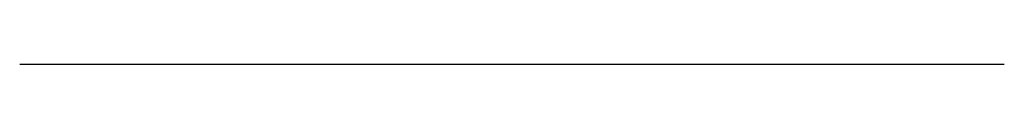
# Model space of a CAD drawing. Header units: metres. Extents: x 0 to 100, y 0 to 0.
import ezdxf

# ---------------------------------------------------------------- set-up
doc = ezdxf.new("R2010")
doc.units = ezdxf.units.M
doc.layers.add('VISIBLE_LAYER', color=7, linetype='Continuous')

msp = doc.modelspace()

# ---------------------------------------------------------------- linework, layer by layer
at = {"layer": 'VISIBLE_LAYER'}
msp.add_line((0, 0), (100, 0), dxfattribs=at)

doc.saveas('drawing.dxf')
